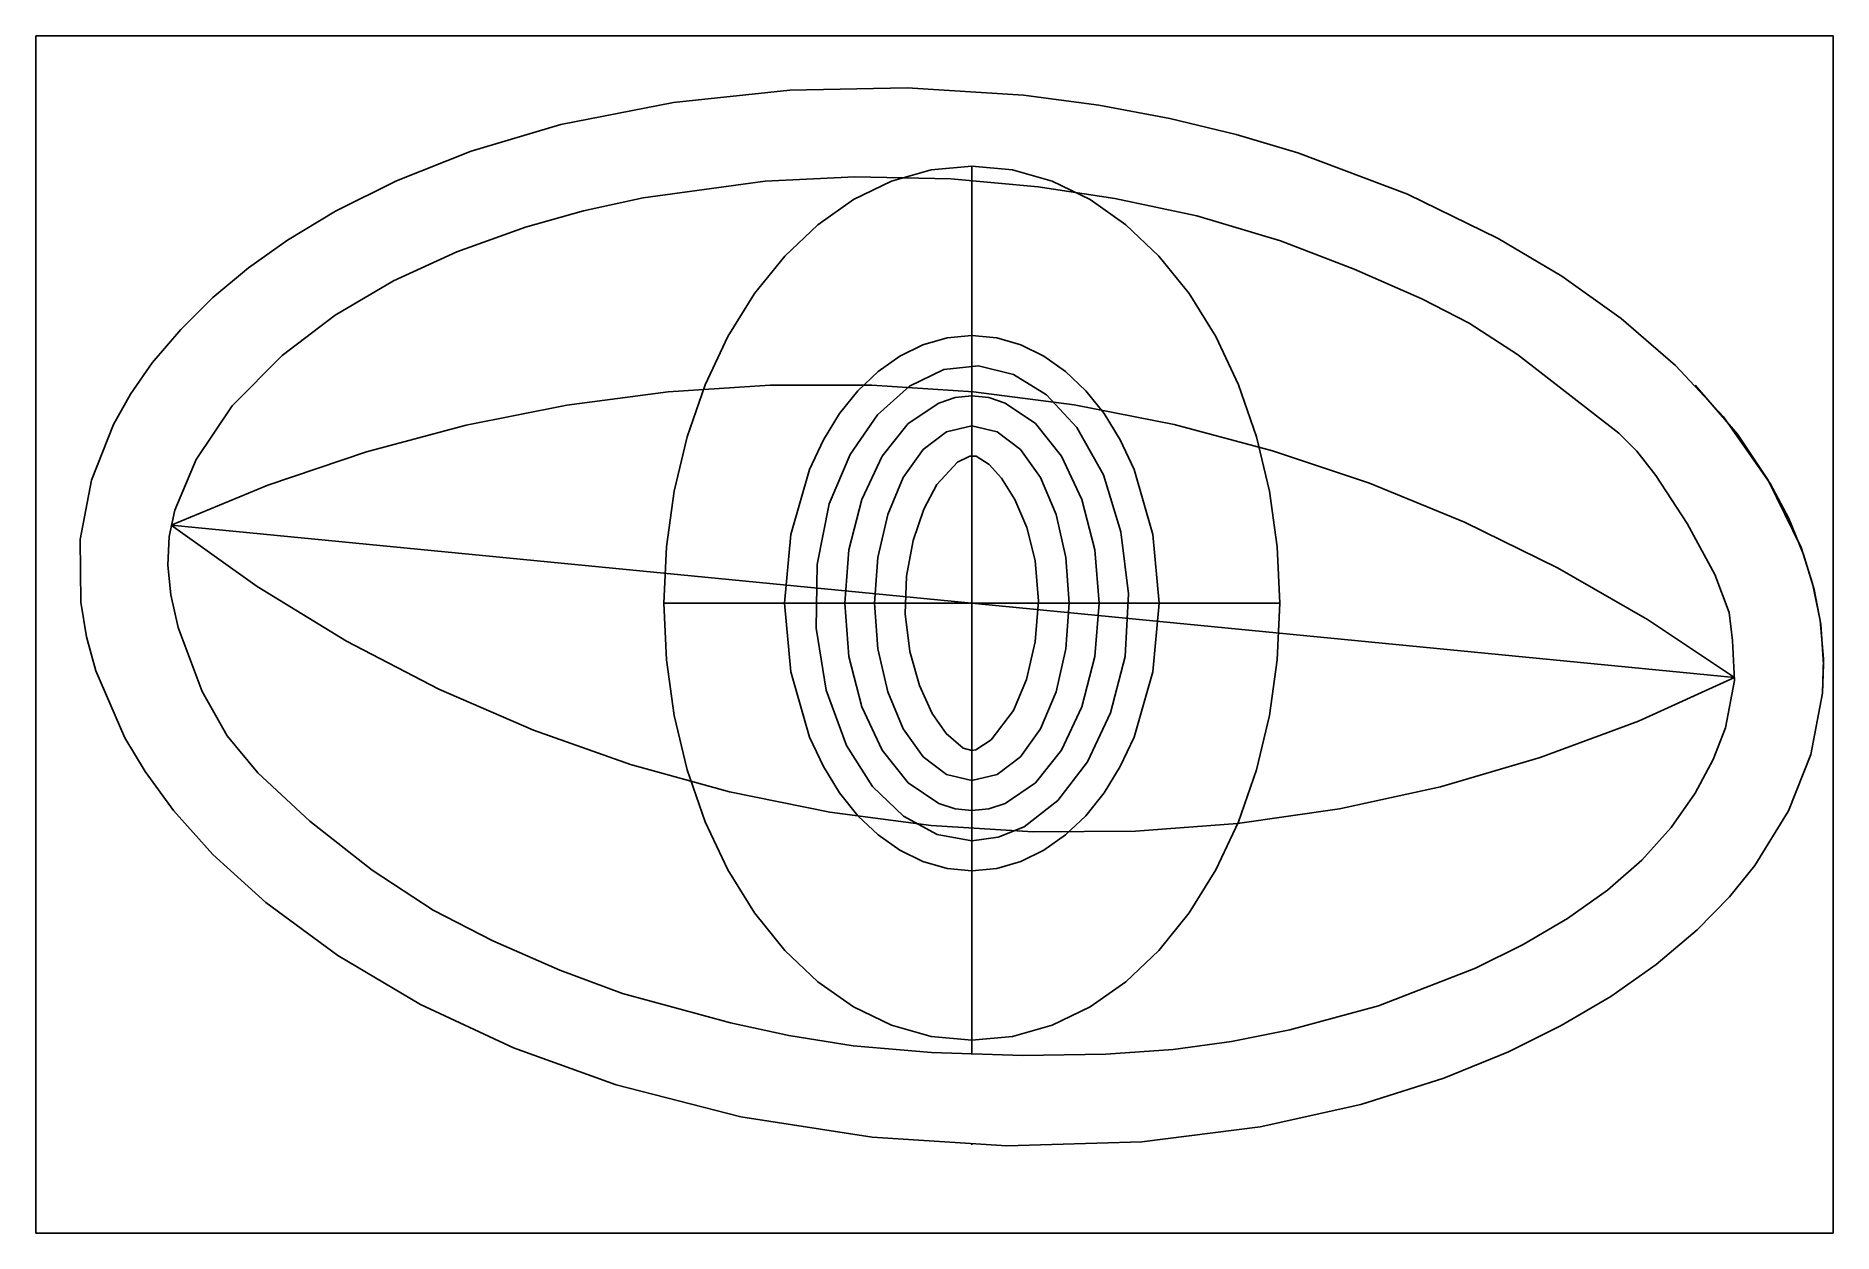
# Model space of a CAD drawing. Extents: x -3 to 239, y -5 to 734.
# Drawn here: x 162.5 to 238.6, y 683.5 to 734.2 of the extents above.
import ezdxf

# ---------------------------------------------------------------- set-up
doc = ezdxf.new("R2010")
doc.units = 0

msp = doc.modelspace()

# ---------------------------------------------------------------- linework, layer by layer
for p, q in [((162.4713, 683.512), (162.4713, 734.2333)), ((162.4713, 734.2333), (238.591, 734.2333)), ((238.591, 734.2333), (238.591, 683.512)), ((194.396728, 731.930325), (189.478138, 731.415602)), ((199.369823, 732.029188), (194.396728, 731.930325)), ((204.30149, 731.72071), (199.369823, 732.029188)), ((207.498305, 731.299465), (204.30149, 731.72071)), ((189.478138, 731.415602), (184.70999, 730.4765)), ((210.501509, 730.737973), (207.498305, 731.299465)), ((184.70999, 730.4765), (180.911664, 729.355414)), ((213.310211, 730.058251), (210.501509, 730.737973)), ((215.923524, 729.282317), (213.310211, 730.058251)), ((180.911664, 729.355414), (177.73657, 728.099486)), ((220.560422, 727.529891), (215.923524, 729.282317)), ((198.71079, 728.076332), (200.385806, 728.554536)), ((200.385806, 728.554536), (202.113, 728.7174)), ((202.113, 728.718), (202.113, 691.678)), ((202.113, 728.7174), (203.840194, 728.554536)), ((203.840194, 728.554536), (205.51521, 728.076332)), ((177.73657, 728.099486), (175.152761, 726.808745)), ((188.191005, 727.368229), (193.35748, 728.07766)), ((193.35748, 728.07766), (197.163038, 728.268945)), ((197.106954, 727.29837), (198.71079, 728.076332)), ((197.163038, 728.268945), (201.22412, 728.17736)), ((201.22412, 728.17736), (204.927383, 727.84648)), ((202.113, 728.119), (202.113, 691.077)), ((202.113, 728.119), (202.113, 710.1975)), ((204.927383, 727.84648), (208.16593, 727.35051)), ((205.51521, 728.076332), (207.119046, 727.29837)), ((185.665501, 726.820488), (188.191005, 727.368229)), ((195.5933, 726.236231), (197.106954, 727.29837)), ((207.119046, 727.29837), (208.6327, 726.236231)), ((208.16593, 727.35051), (211.638719, 726.605015)), ((224.40509, 725.65684), (220.560422, 727.529891)), ((175.152761, 726.808745), (173.12829, 725.58322)), ((183.21128, 726.13403), (185.665501, 726.820488)), ((194.18883, 724.905498), (195.5933, 726.236231)), ((208.6327, 726.236231), (210.03717, 724.905498)), ((211.638719, 726.605015), (215.18545, 725.55088)), ((173.12829, 725.58322), (171.479723, 724.407453)), ((180.299423, 725.092024), (183.21128, 726.13403)), ((215.18545, 725.55088), (218.307831, 724.35036)), ((227.099152, 724.056394), (224.40509, 725.65684)), ((177.61408, 723.854189), (180.299423, 725.092024)), ((192.912547, 723.321752), (194.18883, 724.905498)), ((210.03717, 724.905498), (211.313454, 723.321752)), ((171.479723, 724.407453), (169.966391, 723.144812)), ((218.307831, 724.35036), (221.16997, 723.08921)), ((229.622003, 722.261792), (227.099152, 724.056394)), ((169.966391, 723.144812), (168.602169, 721.800523)), ((175.150737, 722.396196), (177.61408, 723.854189)), ((191.783452, 721.500575), (192.912547, 723.321752)), ((211.313454, 723.321752), (212.442549, 721.500576)), ((172.90488, 720.69372), (175.150737, 722.396196)), ((221.16997, 723.08921), (223.172349, 722.066752)), ((168.602169, 721.800523), (167.40093, 720.37981)), ((223.172349, 722.066752), (225.22308, 720.74011)), ((231.923209, 720.274339), (229.622003, 722.261792)), ((190.820548, 719.45755), (191.783452, 721.500575)), ((199.065848, 720.668205), (200.042094, 721.144509)), ((200.042094, 721.144509), (201.061667, 721.437287)), ((201.061667, 721.437287), (202.113, 721.537)), ((202.113, 721.537), (203.164333, 721.437287)), ((202.113, 721.537), (202.113, 721.537)), ((202.113, 698.859), (202.113, 721.5362)), ((203.164333, 721.437287), (204.183906, 721.144509)), ((204.183906, 721.144509), (205.160152, 720.668205)), ((212.442549, 721.500576), (213.405453, 719.45755)), ((167.40093, 720.37981), (166.477279, 719.048455)), ((170.782432, 718.555096), (172.90488, 720.69372)), ((198.144495, 720.017916), (199.065848, 720.668205)), ((199.475417, 719.399722), (200.92397, 720.0947)), ((200.92397, 720.0947), (202.399721, 720.25017)), ((202.399721, 720.25017), (203.871296, 719.895096)), ((205.160152, 720.668205), (206.081505, 720.017916)), ((225.22308, 720.74011), (229.51404, 717.39598)), ((233.95234, 718.09534), (231.923209, 720.274339)), ((189.255197, 719.151655), (193.566035, 719.43175)), ((190.056258, 717.251661), (190.820548, 719.45755)), ((193.566035, 719.43175), (197.877738, 719.431737)), ((197.289602, 719.203181), (198.144495, 720.017916)), ((197.877738, 719.431737), (202.176362, 719.152973)), ((198.119307, 718.179741), (199.475417, 719.399722)), ((203.871296, 719.895096), (205.278613, 719.028561)), ((206.081505, 720.017916), (206.936398, 719.203181)), ((213.405453, 719.45755), (214.169743, 717.251661)), ((234.538106, 717.355291), (232.75501, 719.44297)), ((166.477279, 719.048455), (165.759254, 717.768995)), ((180.691886, 717.745704), (184.959166, 718.590092)), ((184.959166, 718.590092), (189.255197, 719.151655)), ((196.512735, 718.23354), (197.289602, 719.203181)), ((199.420085, 717.807712), (200.707742, 718.68082)), ((200.707742, 718.68082), (201.399595, 718.907723)), ((201.399595, 718.907723), (202.113, 718.985)), ((202.113, 718.985), (202.826405, 718.907723)), ((202.113, 718.985), (202.113, 718.985)), ((202.176362, 719.152973), (206.447961, 718.596817)), ((202.826405, 718.907723), (203.518258, 718.68082)), ((203.518258, 718.68082), (204.805915, 717.807712)), ((205.278613, 719.028561), (206.56159, 717.64965)), ((206.447961, 718.596817), (210.678593, 717.764628)), ((206.936398, 719.203181), (207.713265, 718.23354)), ((169.25952, 716.28829), (170.782432, 718.555096)), ((195.825461, 717.118533), (196.512735, 718.23354)), ((196.953297, 716.49714), (198.119307, 718.179741)), ((207.713265, 718.23354), (208.400539, 717.118533)), ((235.932651, 715.275152), (233.95234, 718.09534)), ((165.759254, 717.768995), (164.83046, 715.41414)), ((176.467303, 716.617131), (180.691886, 717.745704)), ((189.510337, 714.95228), (190.056258, 717.251661)), ((195.239347, 715.8677), (195.825461, 717.118533)), ((198.312819, 716.424823), (199.420085, 717.807712)), ((200.055047, 716.7077), (201.039229, 717.452632)), ((201.039229, 717.452632), (202.113, 717.71)), ((202.113, 717.71), (203.186771, 717.452632)), ((202.113, 717.71), (202.113, 717.71)), ((203.186771, 717.452632), (204.170953, 716.7077)), ((204.805915, 717.807712), (205.913181, 716.424822)), ((206.56159, 717.64965), (207.682454, 715.63259)), ((208.400539, 717.118533), (208.986653, 715.8677)), ((210.678593, 717.764628), (214.854312, 716.657763)), ((214.169743, 717.251661), (214.715664, 714.95228)), ((229.51404, 717.39598), (230.283356, 716.64265)), ((235.8485, 715.41843), (234.538106, 717.355291)), ((168.360066, 714.146859), (169.25952, 716.28829)), ((172.29936, 715.203016), (176.467303, 716.617131)), ((196.07504, 714.4143), (196.953297, 716.49714)), ((197.448734, 714.5913), (198.312819, 716.424823)), ((199.208551, 715.525829), (200.055047, 716.7077)), ((201.503017, 716.169244), (202.02457, 716.42617)), ((202.02457, 716.42617), (202.302009, 716.426832)), ((202.302009, 716.426832), (202.84053, 716.07687)), ((204.170953, 716.7077), (205.017449, 715.525829)), ((205.913181, 716.424822), (206.777266, 714.5913)), ((214.854312, 716.657763), (218.961177, 715.277582)), ((230.283356, 716.64265), (231.08508, 715.60801)), ((194.441829, 713.10937), (195.239347, 715.8677)), ((198.547839, 713.957643), (199.208551, 715.525829)), ((200.63618, 715.22519), (201.503017, 716.169244)), ((202.84053, 716.07687), (203.374072, 715.493159)), ((205.017449, 715.525829), (205.678161, 713.957643)), ((207.682454, 715.63259), (208.42964, 713.219379)), ((208.986653, 715.8677), (209.784171, 713.10937)), ((231.08508, 715.60801), (232.410043, 713.575859)), ((164.83046, 715.41414), (164.345099, 712.89416)), ((168.202, 713.502), (172.29936, 715.203016)), ((189.182784, 712.590572), (189.510337, 714.95228)), ((200.079768, 714.178042), (200.63618, 715.22519)), ((203.374072, 715.493159), (203.937481, 714.586499)), ((214.715664, 714.95228), (215.043217, 712.590572)), ((218.961177, 715.277582), (222.985242, 713.625443)), ((237.238254, 712.554509), (235.8485, 715.41843)), ((236.71589, 713.789116), (235.932651, 715.275152)), ((168.119635, 713.017891), (168.360066, 714.146859)), ((195.55943, 711.837654), (196.07504, 714.4143)), ((196.907561, 712.453598), (197.448734, 714.5913)), ((199.632648, 712.84923), (200.079768, 714.178042)), ((203.937481, 714.586499), (204.441733, 713.407339)), ((206.777266, 714.5913), (207.318439, 712.453597)), ((171.844542, 710.900889), (168.2018, 713.50214)), ((168.202, 713.502), (234.4212, 707.05086)), ((168.202, 713.502), (234.4212, 707.05086)), ((198.134, 712.128641), (198.547839, 713.957643)), ((204.441733, 713.407339), (204.7978, 712.00613)), ((205.678161, 713.957643), (206.092, 712.128641)), ((222.985242, 713.625443), (226.912563, 711.702704)), ((232.410043, 713.575859), (233.58754, 711.41887)), ((237.34498, 712.26148), (236.71589, 713.789116)), ((164.345099, 712.89416), (164.36712, 710.24668)), ((168.05114, 711.8139), (168.119635, 713.017891)), ((189.0736, 710.1977), (189.182784, 712.590572)), ((194.175989, 710.1984), (194.441829, 713.10937)), ((199.350178, 711.33771), (199.632648, 712.84923)), ((208.42964, 713.219379), (208.752581, 710.592701)), ((209.784171, 713.10937), (210.050011, 710.1984)), ((215.043217, 712.590572), (215.152401, 710.1977)), ((237.724048, 711.03535), (237.238254, 712.554509)), ((168.180041, 710.549912), (168.05114, 711.8139)), ((195.520359, 709.13897), (195.55943, 711.837654)), ((196.72717, 710.1976), (196.907561, 712.453598)), ((197.996053, 710.1982), (198.134, 712.128641)), ((204.7978, 712.00613), (204.930289, 710.284727)), ((206.092, 712.128641), (206.229947, 710.1982)), ((207.318439, 712.453597), (207.49883, 710.1976)), ((237.789298, 710.77771), (237.34498, 712.26148)), ((199.28772, 709.74244), (199.350178, 711.33771)), ((226.912563, 711.702704), (230.729197, 709.510723)), ((233.58754, 711.41887), (234.1916, 709.807109)), ((238.0469, 709.46516), (237.724048, 711.03535)), ((164.36712, 710.24668), (164.607636, 708.778318)), ((168.492436, 709.171319), (168.180041, 710.549912)), ((175.627858, 708.585459), (171.844542, 710.900889)), ((189.182784, 707.804828), (189.0736, 710.1977)), ((189.074, 710.198), (215.1527, 710.198)), ((194.441829, 707.28743), (194.175989, 710.1984)), ((210.05, 710.198), (194.176, 710.198)), ((196.907561, 707.941603), (196.72717, 710.1976)), ((198.134, 708.267759), (197.996053, 710.1982)), ((202.113, 710.198), (199.27835, 710.198)), ((202.113, 710.198), (202.113, 691.077)), ((204.930289, 710.284727), (204.792589, 708.55738)), ((206.229947, 710.1982), (206.092, 708.267759)), ((207.49883, 710.1976), (207.318439, 707.941602)), ((208.752581, 710.592701), (208.60071, 707.93524)), ((210.050011, 710.1984), (209.784171, 707.28743)), ((215.152401, 710.1977), (215.043217, 707.804828)), ((238.0698, 709.30402), (237.789298, 710.77771)), ((199.486478, 708.152007), (199.28772, 709.74244)), ((230.729197, 709.510723), (234.4212, 707.05086)), ((234.1916, 709.807109), (234.33789, 708.61426)), ((238.188225, 707.848228), (238.0469, 709.46516)), ((164.607636, 708.778318), (165.004666, 707.326397)), ((169.51004, 706.45376), (168.492436, 709.171319)), ((195.939701, 706.516876), (195.520359, 709.13897)), ((202.113, 691.077), (202.113, 708.7298)), ((238.192288, 707.620714), (238.0698, 709.30402)), ((179.535794, 706.557404), (175.627858, 708.585459)), ((197.448734, 705.8039), (196.907561, 707.941603)), ((198.547839, 706.438757), (198.134, 708.267759)), ((199.894663, 706.71799), (199.486478, 708.152007)), ((204.792589, 708.55738), (204.428042, 706.964381)), ((206.092, 708.267759), (205.678161, 706.438757)), ((207.318439, 707.941602), (206.777266, 705.8039)), ((208.60071, 707.93524), (207.991674, 705.547044)), ((234.33789, 708.61426), (234.416071, 706.920902)), ((165.004666, 707.326397), (166.2415, 704.49193)), ((189.510337, 705.44312), (189.182784, 707.804828)), ((195.239347, 704.5291), (194.441829, 707.28743)), ((209.784171, 707.28743), (208.986653, 704.5291)), ((215.043217, 707.804828), (214.715664, 705.443119)), ((238.144, 706.388), (238.188225, 707.848228)), ((238.144, 706.388), (238.192288, 707.620714)), ((170.572339, 704.580456), (169.51004, 706.45376)), ((183.552399, 704.81828), (179.535794, 706.557404)), ((196.79933, 704.17), (195.939701, 706.516876)), ((199.208551, 704.870571), (198.547839, 706.438757)), ((200.432548, 705.529366), (199.894663, 706.71799)), ((204.428042, 706.964381), (203.87999, 705.64602)), ((205.678161, 706.438757), (205.017449, 704.870571)), ((234.421, 707.051), (230.344685, 705.201747)), ((234.416071, 706.920902), (234.03853, 704.91583)), ((198.312819, 703.970378), (197.448734, 705.8039)), ((203.87999, 705.64602), (202.9311, 704.407594)), ((206.777266, 705.8039), (205.913181, 703.970377)), ((237.650299, 703.786395), (238.14403, 706.388)), ((190.056258, 703.143739), (189.510337, 705.44312)), ((200.055047, 703.6887), (199.208551, 704.870571)), ((201.02041, 704.67511), (200.432548, 705.529366)), ((205.017449, 704.870571), (204.170953, 703.6887)), ((207.991674, 705.547044), (207.011105, 703.47692)), ((214.715664, 705.443119), (214.169743, 703.143739)), ((230.344685, 705.201747), (226.185607, 703.660073)), ((234.03853, 704.91583), (233.518627, 703.582574)), ((166.2415, 704.49193), (167.091001, 703.072979)), ((171.86371, 703.00977), (170.572339, 704.580456)), ((187.661719, 703.369639), (183.552399, 704.81828)), ((195.825461, 703.278267), (195.239347, 704.5291)), ((197.909722, 702.437193), (196.79933, 704.17)), ((201.74324, 704.060139), (201.02041, 704.67511)), ((202.9311, 704.407594), (202.27714, 703.98858)), ((208.986653, 704.5291), (208.400539, 703.278267)), ((191.847802, 702.213036), (187.661719, 703.369639)), ((199.420085, 702.587488), (198.312819, 703.970378)), ((201.039229, 702.943768), (200.055047, 703.6887)), ((202.113, 703.962), (201.74324, 704.060139)), ((202.27714, 703.98858), (202.113, 703.96198)), ((204.170953, 703.6887), (203.186771, 702.943768)), ((205.913181, 703.970377), (204.805915, 702.587488)), ((207.011105, 703.47692), (205.757393, 701.832818)), ((226.185607, 703.660073), (221.959717, 702.424424)), ((233.518627, 703.582574), (232.743754, 702.144167)), ((236.7008, 701.39842), (237.650299, 703.786395)), ((167.091001, 703.072979), (168.299685, 701.415609)), ((174.065525, 700.966517), (171.86371, 703.00977)), ((190.820548, 700.93785), (190.056258, 703.143739)), ((196.512735, 702.16326), (195.825461, 703.278267)), ((200.707742, 701.71438), (199.420085, 702.587488)), ((202.113, 702.6864), (201.039229, 702.943768)), ((203.186771, 702.943768), (202.113, 702.6864)), ((204.805915, 702.587488), (203.518258, 701.71438)), ((208.400539, 703.278267), (207.713265, 702.16326)), ((214.169743, 703.143739), (213.405453, 700.937849)), ((196.094695, 701.350025), (191.847802, 702.213036)), ((197.289602, 701.193619), (196.512735, 702.16326)), ((199.221302, 701.172644), (197.909722, 702.437193)), ((205.757393, 701.832818), (204.32893, 700.72269)), ((207.713265, 702.16326), (206.936398, 701.193619)), ((221.959717, 702.424424), (217.682969, 701.493246)), ((232.743754, 702.144167), (231.729418, 700.689317)), ((168.299685, 701.415609), (169.970571, 699.553975)), ((200.386445, 700.78216), (196.094695, 701.350025)), ((198.144495, 700.378884), (197.289602, 701.193619)), ((200.650315, 700.398023), (199.221302, 701.172644)), ((201.399595, 701.487477), (200.707742, 701.71438)), ((202.113, 701.4102), (201.399595, 701.487477)), ((202.826405, 701.487477), (202.113, 701.4102)), ((203.518258, 701.71438), (202.826405, 701.487477)), ((206.936398, 701.193619), (206.081505, 700.378884)), ((217.682969, 701.493246), (213.371315, 700.864984)), ((235.278539, 699.085161), (236.7008, 701.39842)), ((176.70732, 698.8871), (174.065525, 700.966517)), ((191.783452, 698.894825), (190.820548, 700.93785)), ((199.065848, 699.728595), (198.144495, 700.378884)), ((204.707101, 700.510996), (200.386445, 700.78216)), ((202.113, 700.135), (200.650315, 700.398023)), ((204.32893, 700.72269), (203.226054, 700.280172)), ((209.040708, 700.538086), (204.707101, 700.510996)), ((206.081505, 700.378884), (205.160152, 699.728595)), ((213.371315, 700.864984), (209.040708, 700.538086)), ((213.405453, 700.937849), (212.442549, 698.894824)), ((231.729418, 700.689317), (230.49113, 699.30673)), ((169.970571, 699.553975), (172.20668, 697.52223)), ((200.042094, 699.252291), (199.065848, 699.728595)), ((203.226054, 700.280172), (202.113, 700.13497)), ((205.160152, 699.728595), (204.183906, 699.252291)), ((179.298255, 697.187546), (176.70732, 698.8871)), ((192.912547, 697.073648), (191.783452, 698.894825)), ((201.061667, 698.959513), (200.042094, 699.252291)), ((202.113, 698.8598), (201.061667, 698.959513)), ((203.164333, 698.959513), (202.113, 698.8598)), ((204.183906, 699.252291), (203.164333, 698.959513)), ((212.442549, 698.894824), (211.313454, 697.073648)), ((230.49113, 699.30673), (229.030571, 698.037931)), ((234.202849, 697.75458), (235.278539, 699.085161)), ((229.030571, 698.037931), (227.34046, 696.844979)), ((172.20668, 697.52223), (175.251963, 695.2776)), ((232.83267, 696.3538), (234.202849, 697.75458)), ((181.827, 695.887), (179.298255, 697.187546)), ((194.18883, 695.489903), (192.912547, 697.073648)), ((211.313454, 697.073648), (210.03717, 695.489902)), ((227.34046, 696.844979), (225.465811, 695.739452)), ((184.655405, 694.657177), (181.82694, 695.88704)), ((225.465811, 695.739452), (223.45164, 694.73293)), ((231.097816, 694.888818), (232.83267, 696.3538)), ((175.251963, 695.2776), (178.761535, 693.202998)), ((195.5933, 694.159169), (194.18883, 695.489903)), ((210.03717, 695.489902), (208.6327, 694.159169)), ((187.30954, 693.66043), (184.655405, 694.657177)), ((223.45164, 694.73293), (219.336745, 693.135821)), ((229.173015, 693.536575), (231.097816, 694.888818)), ((191.88351, 692.41572), (187.30954, 693.66043)), ((197.106954, 693.097031), (195.5933, 694.159169)), ((208.6327, 694.159169), (207.119046, 693.09703)), ((227.081369, 692.303283), (229.173015, 693.536575)), ((178.761535, 693.202998), (182.70268, 691.354673)), ((198.71079, 692.319068), (197.106954, 693.097031)), ((207.119046, 693.09703), (205.51521, 692.319068)), ((219.336745, 693.135821), (215.58749, 692.12312)), ((194.360473, 691.880402), (191.88351, 692.41572)), ((200.385806, 691.840864), (198.71079, 692.319068)), ((205.51521, 692.319068), (203.840194, 691.840864)), ((215.58749, 692.12312), (213.109275, 691.629295)), ((224.84598, 691.19515), (227.081369, 692.303283)), ((182.70268, 691.354673), (187.04268, 689.78888)), ((197.09224, 691.44482), (194.360473, 691.880402)), ((200.408419, 691.155981), (197.09224, 691.44482)), ((202.113, 691.678), (200.385806, 691.840864)), ((203.840194, 691.840864), (202.113, 691.678)), ((202.113, 691.678), (202.113, 691.678)), ((210.64183, 691.2858), (207.792574, 691.086116)), ((213.109275, 691.629295), (210.64183, 691.2858)), ((222.100036, 690.07541), (224.84598, 691.19515)), ((204.27437, 691.03077), (200.408419, 691.155981)), ((207.792574, 691.086116), (204.27437, 691.03077)), ((187.04268, 689.78888), (192.327132, 688.437464)), ((218.594071, 688.964551), (222.100036, 690.07541)), ((214.330961, 688.015567), (218.594071, 688.964551)), ((192.327132, 688.437464), (197.887115, 687.568701)), ((197.887115, 687.568701), (203.592606, 687.208171)), ((203.592606, 687.208171), (209.31358, 687.38145)), ((209.31358, 687.38145), (214.330961, 688.015567)), ((202.113, 687.252), (202.113, 687.2944)), ((202.113, 687.294), (202.113, 687.2516)), ((238.591, 683.512), (162.4713, 683.512))]:
    msp.add_line(p, q)

doc.saveas('drawing.dxf')
